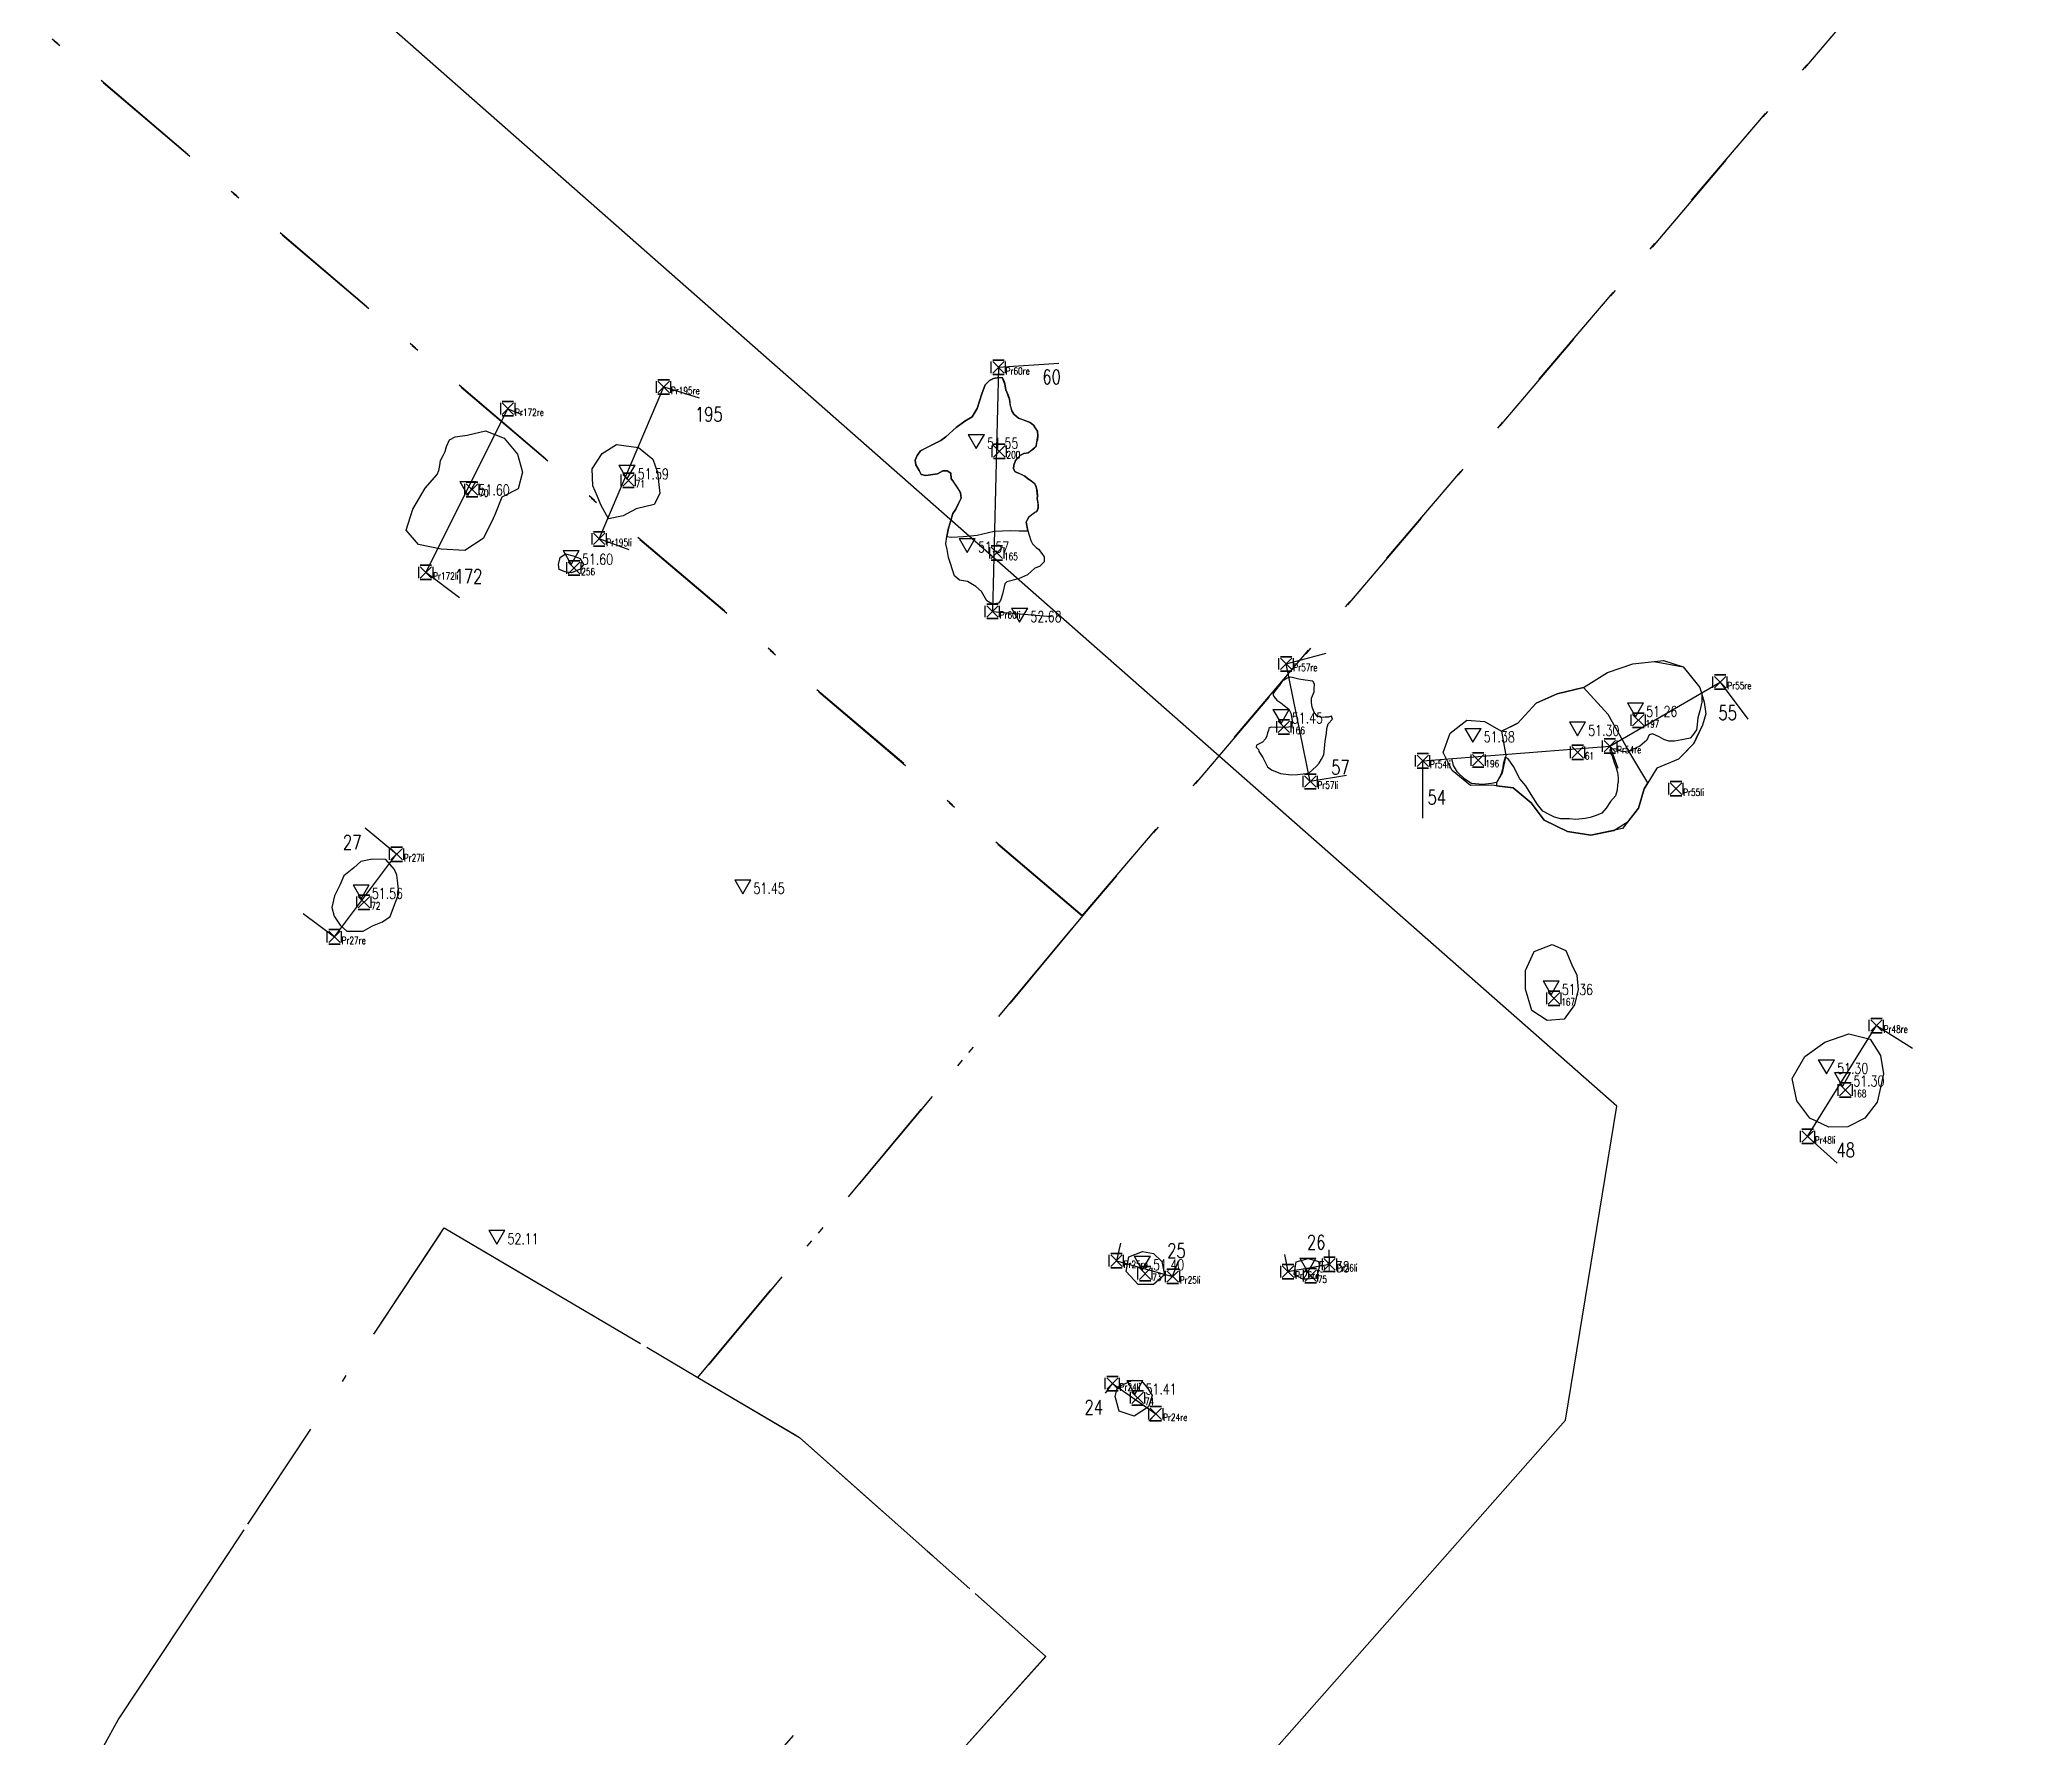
# Model space of a CAD drawing. Header units: metres. Extents: x 4462689 to 4462813, y 5793999 to 5794154.
# Drawn here: x 4462738.53 to 4462766.3, y 5794087.6 to 5794111.26 of the extents above; entities that cross this region are included whole.
import ezdxf

# ---------------------------------------------------------------- set-up
doc = ezdxf.new("R2010")
doc.units = ezdxf.units.M
doc.linetypes.add('STRICHPUNKT', pattern=[25.399999999999995, 12.7, -6.349999999999999, 0, -6.349999999999999])
doc.linetypes.add('STRICHPUNKTX2', pattern=[50.8, 25.4, -12.7, 0, -12.7])
for name, color, linetype in [('Befunde', 7, 'Continuous'), ('Flächengrenzen', 1, 'Continuous'), ('Gebäudehallen Ebel', 150, 'Continuous'), ('Grabungsgrenze', 102, 'STRICHPUNKTX2'), ('HÖHEN', 7, 'Continuous'), ('Koordinaten Befundmitte', 4, 'Continuous'), ('Parkplatz', 152, 'Continuous'), ('Pl2-Befunde', 7, 'Continuous'), ('Profile', 5, 'Continuous'), ('Profile Passpunkte', 5, 'Continuous')]:
    doc.layers.add(name, color=color, linetype=linetype)
doc.layers.get('0').off()
doc.styles.add('ROMANS', font='ROMANS.shx', dxfattribs={"width": 0.75})

# ---------------------------------------------------------------- blocks, each defined once
blk = doc.blocks.new('HP_FERTIG_OBERKANTE')
for p, q in [((-0.075, 0.1299038105676658), (0.075, 0.1299038105676658)), ((-0.075, 0.1299038105676658), (0, 0)), ((0, 0), (0.075, 0.1299038105676658))]:
    blk.add_line(p, q)
at = {"style": 'ROMANS', "width": 0.75}
blk.add_attdef('HÖHE', (0.1, 0), '', height=0.1, dxfattribs=at)
blk = doc.blocks.new('CONTROL')
for p, q in [((-0.1, 0.1, 0.1), (-0.1, 0.1, -0.1)), ((-0.1, -0.08, -0.1), (-0.1, 0.08, -0.1)), ((-0.1, -0.08, 0.1), (-0.1, 0.08, 0.1)), ((0.08, 0.1, 0.1), (-0.08, 0.1, 0.1)), ((-0.08, 0.1, -0.1), (0.08, 0.1, -0.1)), ((0.08, -0.08, 0.08), (-0.08, 0.08, -0.08)), ((-0.08, -0.08, -0.08), (0.08, 0.08, 0.08)), ((-0.08, 0.08, 0.08), (0.08, -0.08, -0.08)), ((0.08, 0.08, -0.08), (-0.08, -0.08, 0.08)), ((0.1, 0.1, -0.1), (0.1, 0.1, 0.1)), ((0.1, -0.08, -0.1), (0.1, 0.08, -0.1)), ((0.1, -0.08, 0.1), (0.1, 0.08, 0.1)), ((-0.1, -0.1, 0.1), (-0.1, -0.1, -0.1)), ((0.08, -0.1, 0.1), (-0.08, -0.1, 0.1)), ((-0.08, -0.1, -0.1), (0.08, -0.1, -0.1)), ((0.1, -0.1, -0.1), (0.1, -0.1, 0.1))]:
    blk.add_line(p, q)
at = {"style": 'ROMANS', "width": 0.75}
blk.add_attdef('NUMMER', (0.1, -0.1), '', height=0.1, dxfattribs=at)

msp = doc.modelspace()

# ---------------------------------------------------------------- linework, layer by layer
at = {"layer": 'Befunde'}
for points, elevation in [([(4462751.811412754, 5794103.391765286), (4462751.728973013, 5794103.44142145), (4462751.655377856, 5794103.56902069), (4462751.577481768, 5794103.640600686), (4462751.459079272, 5794103.709068576), (4462751.349942512, 5794103.728628888), (4462751.281393844, 5794103.787760239), (4462751.197265958, 5794104.046071047), (4462751.178571117, 5794104.154997206), (4462751.159876277, 5794104.232801637), (4462751.17233932, 5794104.33861569), (4462751.197288587, 5794104.454148245), (4462751.219099602, 5794104.52884057), (4462751.256489834, 5794104.65643981), (4462751.29699569, 5794104.718683266), (4462751.337501545, 5794104.796900652), (4462751.374891778, 5794104.868480649), (4462751.365544358, 5794104.943172974), (4462751.334358327, 5794104.99678829), (4462751.259577861, 5794105.105714672), (4462751.231448396, 5794105.140681658), (4462751.228332773, 5794105.218486089), (4462751.175363322, 5794105.252720145), (4462751.119277698, 5794105.252720145), (4462751.044497784, 5794105.209149547), (4462750.882473258, 5794105.187364362), (4462750.817040765, 5794105.202925114), (4462750.788997952, 5794105.255832252), (4462750.7422603, 5794105.333636682), (4462750.729796704, 5794105.402104572), (4462750.760955692, 5794105.464348028), (4462750.807693344, 5794105.53281592), (4462750.894936853, 5794105.576386516), (4462751.088119262, 5794105.672864028), (4462751.159880692, 5794105.727064885), (4462751.303209274, 5794105.854664126), (4462751.424879725, 5794105.942593771), (4462751.524586828, 5794106.004837227), (4462751.596385237, 5794106.120640923), (4462751.658702107, 5794106.322932488), (4462751.70543976, 5794106.450531728), (4462751.767756631, 5794106.509663078), (4462751.825130451, 5794106.539745282), (4462751.899038321, 5794106.55204877), (4462751.949849741, 5794106.545897026), (4462751.969866444, 5794106.499758835), (4462751.979105135, 5794106.458234731), (4462751.992962895, 5794106.382875701), (4462752.026957678, 5794106.305586127), (4462752.045435061, 5794106.251758313), (4462752.057752947, 5794106.164096018), (4462752.079309524, 5794106.090275091), (4462752.108644395, 5794106.043573881), (4462752.171774253, 5794105.986670306), (4462752.213347534, 5794105.969752954), (4462752.334987628, 5794105.926690747), (4462752.379640104, 5794105.888242405), (4462752.405815751, 5794105.852869821), (4462752.435071145, 5794105.803655869), (4462752.442769962, 5794105.737524567), (4462752.435109227, 5794105.684275604), (4462752.424331215, 5794105.647365141), (4462752.416632397, 5794105.593537549), (4462752.376598992, 5794105.55047534), (4462752.305770317, 5794105.50279927), (4462752.244180332, 5794105.495109646), (4462752.197987983, 5794105.470502671), (4462752.16411352, 5794105.432054104), (4462752.13177893, 5794105.393605762), (4462752.122540239, 5794105.367460905), (4462752.105602731, 5794105.329012561), (4462752.100983662, 5794105.279798611), (4462752.124140273, 5794105.237494752), (4462752.207286833, 5794105.20366005), (4462752.259638127, 5794105.179053074), (4462752.290432842, 5794105.149832457), (4462752.367420461, 5794105.100618507), (4462752.398215728, 5794105.069859787), (4462752.416692558, 5794105.026797581), (4462752.430550319, 5794104.966818022), (4462752.438364488, 5794104.899721446), (4462752.432205545, 5794104.865886967), (4462752.441443684, 5794104.812059152), (4462752.444523431, 5794104.768996944), (4462752.444523431, 5794104.732086482), (4462752.426046601, 5794104.685948515), (4462752.39371146, 5794104.672106923), (4462752.353678054, 5794104.632120699), (4462752.31980359, 5794104.613665468), (4462752.295167816, 5794104.57367902), (4462752.276690987, 5794104.538306661), (4462752.289008873, 5794104.487554607), (4462752.290545988, 5794104.462284048), (4462752.301324552, 5794104.416145858), (4462752.318261507, 5794104.356166521), (4462752.344437155, 5794104.280807492), (4462752.367533605, 5794104.236207405), (4462752.416805703, 5794104.182379591), (4462752.450680167, 5794104.157772615), (4462752.49841239, 5794104.100869039), (4462752.530744221, 5794104.051000424), (4462752.527665026, 5794103.983331242), (4462752.464535167, 5794103.920275923), (4462752.399865988, 5794103.894130844), (4462752.298207826, 5794103.803018186), (4462752.171948662, 5794103.747652491), (4462752.007195414, 5794103.703052403), (4462751.981019767, 5794103.676907548), (4462751.957092115, 5794103.575673466), (4462751.947352827, 5794103.532870359), (4462751.922030459, 5794103.443373177), (4462751.892938435, 5794103.409324861)], 51.44604729101562), ([(4462752.301324552, 5794104.416145858), (4462752.289008872, 5794104.48755461), (4462752.276690988, 5794104.538306662), (4462752.31980359, 5794104.613665468), (4462752.39371146, 5794104.672106923), (4462752.426046601, 5794104.685948515), (4462752.446763218, 5794104.73767939), (4462752.444523431, 5794104.794114399), (4462752.432205545, 5794104.865886964), (4462752.438364488, 5794104.899721446), (4462752.434121402, 5794104.936154812), (4462752.426017805, 5794104.986435777), (4462752.416692558, 5794105.026797581), (4462752.398215728, 5794105.069859787), (4462752.381653647, 5794105.086402212), (4462752.355220746, 5794105.108417113), (4462752.321628114, 5794105.129891034), (4462752.290432842, 5794105.149832457), (4462752.259638128, 5794105.179053074), (4462752.259638127, 5794105.179053074), (4462752.219200846, 5794105.198060038), (4462752.160706918, 5794105.222614742), (4462752.124140273, 5794105.237494752), (4462752.100983662, 5794105.279798611), (4462752.105602731, 5794105.329012561), (4462752.13177893, 5794105.393605762), (4462752.16411352, 5794105.432054104), (4462752.197987983, 5794105.470502671), (4462752.244180332, 5794105.495109646), (4462752.305770317, 5794105.50279927), (4462752.416632397, 5794105.593537549), (4462752.442769962, 5794105.737524567), (4462752.435071145, 5794105.803655869), (4462752.379640104, 5794105.888242405), (4462752.334987628, 5794105.926690747), (4462752.171774253, 5794105.986670306), (4462752.108644395, 5794106.043573881), (4462752.079309524, 5794106.090275091), (4462752.054421637, 5794106.187803842), (4462752.045435061, 5794106.251758313), (4462752.033871002, 5794106.285446421), (4462752.017716842, 5794106.326595831), (4462751.992962895, 5794106.382875701), (4462751.979105135, 5794106.458234731), (4462751.960238517, 5794106.521951059), (4462751.949849741, 5794106.545897026), (4462751.899038321, 5794106.55204877), (4462751.825130451, 5794106.539745282), (4462751.767756631, 5794106.509663078), (4462751.70543976, 5794106.450531728), (4462751.658702107, 5794106.322932488), (4462751.596385237, 5794106.120640923), (4462751.524586828, 5794106.004837227), (4462751.424879725, 5794105.942593771), (4462751.303209274, 5794105.854664126), (4462751.159880692, 5794105.727064885), (4462751.088119262, 5794105.672864028), (4462750.807693344, 5794105.53281592), (4462750.760955692, 5794105.464348028), (4462750.729796704, 5794105.402104572), (4462750.7422603, 5794105.333636682), (4462750.788997952, 5794105.255832252), (4462750.817040765, 5794105.202925114), (4462750.882473258, 5794105.187364362), (4462751.044497784, 5794105.209149547), (4462751.119277698, 5794105.252720145), (4462751.175363322, 5794105.252720145), (4462751.228332773, 5794105.218486089), (4462751.231448396, 5794105.140681658), (4462751.259577861, 5794105.105714672), (4462751.279285264, 5794105.077008564), (4462751.31902113, 5794105.019128688), (4462751.365544358, 5794104.943172974), (4462751.374891778, 5794104.868480649), (4462751.337501545, 5794104.796900652), (4462751.311820411, 5794104.747310014), (4462751.29699569, 5794104.718683266), (4462751.256489834, 5794104.65643981), (4462751.23410212, 5794104.580038698), (4462751.197288587, 5794104.454148245), (4462751.17233932, 5794104.33861569), (4462751.234340585, 5794104.329388824), (4462751.234340585, 5794104.329388824), (4462751.405025627, 5794104.335068437), (4462751.595630958, 5794104.354941164), (4462751.834597693, 5794104.411723089), (4462751.834597693, 5794104.411723089), (4462752.066567035, 5794104.419469461), (4462752.181062279, 5794104.415842561), (4462752.301324552, 5794104.416145858)], 51.44604729101562), ([(4462760.046973015, 5794102.231765286), (4462760.380973014, 5794102.442765287), (4462760.734973015, 5794102.562765287), (4462761.031325044, 5794102.593374416), (4462761.031325044, 5794102.593374416), (4462761.436973013, 5794102.521765286), (4462761.575783715, 5794102.346743096), (4462761.666973014, 5794102.231765286), (4462761.725973014, 5794102.026765286), (4462761.750973014, 5794101.862765287), (4462761.702973014, 5794101.708765286), (4462761.612880214, 5794101.514195123), (4462761.577798275, 5794101.445416611), (4462761.431878418, 5794101.295386337), (4462761.370973014, 5794101.232765288), (4462761.066973014, 5794101.105765285), (4462760.943277999, 5794100.902198636), (4462760.677872003, 5794101.34372651), (4462760.390213217, 5794101.856756676), (4462760.046973015, 5794102.231765286)], 51.23704729101562), ([(4462756.215863083, 5794101.036103864), (4462756.32513617, 5794101.134333984), (4462756.360103447, 5794101.177991765), (4462756.395071276, 5794101.232564104), (4462756.425667851, 5794101.291502133), (4462756.434409256, 5794101.383183607), (4462756.44533684, 5794101.483596683), (4462756.46500583, 5794101.590558183), (4462756.467191458, 5794101.660410766), (4462756.489046076, 5794101.72589744), (4462756.545878457, 5794101.792343588), (4462756.534951424, 5794101.833818635), (4462756.493427264, 5794101.820721123), (4462756.445347328, 5794101.816355435), (4462756.392896136, 5794101.814172478), (4462756.333888613, 5794101.83163568), (4462756.292364455, 5794101.886208018), (4462756.266139135, 5794101.958243336), (4462756.255169604, 5794102.022420012), (4462756.257355231, 5794102.083540995), (4462756.290136881, 5794102.170856782), (4462756.294508135, 5794102.212331607), (4462756.298878838, 5794102.27781828), (4462756.272653518, 5794102.31929333), (4462756.167751136, 5794102.33239062), (4462756.080332665, 5794102.349853821), (4462755.966688324, 5794102.373865668), (4462755.91642276, 5794102.360768155), (4462755.844302026, 5794102.321476063), (4462755.807149123, 5794102.262538035), (4462755.739347762, 5794102.176955679), (4462755.715307517, 5794102.139846544), (4462755.728420177, 5794102.104920362), (4462755.769944336, 5794102.054713936), (4462755.826766231, 5794102.019787532), (4462755.874846168, 5794101.982678396), (4462755.938224944, 5794101.92810628), (4462755.968821519, 5794101.875716897), (4462755.984055231, 5794101.772200187), (4462755.981869603, 5794101.682701668), (4462755.890080432, 5794101.676153023), (4462755.820145325, 5794101.678335979), (4462755.752395847, 5794101.673970068), (4462755.702130282, 5794101.678335979), (4462755.678090037, 5794101.676153023), (4462755.660606123, 5794101.660872778), (4462755.654049793, 5794101.630312285), (4462755.640937133, 5794101.60193475), (4462755.634380802, 5794101.556094013), (4462755.612526186, 5794101.51680192), (4462755.571002026, 5794101.468778448), (4462755.490139888, 5794101.4273034), (4462755.483583557, 5794101.398925865), (4462755.518550834, 5794101.366182416), (4462755.522922089, 5794101.337804881), (4462755.577600303, 5794101.256130217), (4462755.610381953, 5794101.190643545), (4462755.643164155, 5794101.125156649), (4462755.695615347, 5794101.08586478), (4462755.822372347, 5794101.031292441), (4462755.970983965, 5794101.016012194), (4462756.060588062, 5794101.018195151)], -0.0079527089843765), ([(4462758.904973014, 5794101.623765287), (4462758.963299633, 5794101.285556076), (4462758.910319942, 5794101.040761821), (4462758.83449296, 5794100.908220995), (4462758.835464636, 5794100.861304079), (4462759.065973014, 5794100.834765286), (4462759.315973015, 5794100.624765286), (4462759.499973014, 5794100.382765286), (4462759.821973014, 5794100.226765286), (4462760.149973014, 5794100.172765287), (4462760.470559364, 5794100.239796978), (4462760.6684574, 5794100.364366547), (4462760.812973014, 5794100.547765286), (4462760.891973013, 5794100.817765287), (4462760.943277999, 5794100.902198636), (4462760.677872003, 5794101.34372651), (4462760.390213217, 5794101.856756676), (4462760.046973015, 5794102.231765286), (4462759.928479742, 5794102.202942599), (4462759.676973014, 5794102.141765286), (4462759.386973014, 5794102.011765286), (4462759.131973014, 5794101.735765287), (4462759.002761827, 5794101.672013511)], 51.30904729101562)]:
    msp.add_lwpolyline(points, close=True, dxfattribs=dict(at, elevation=elevation))
for points in [[(4462744.834973014, 5794104.552765286, 51.58804729101563), (4462744.710973014, 5794104.309765286, 51.58604729101561), (4462744.453973014, 5794104.139765286, 51.58204729101562), (4462744.124973013, 5794104.160765287, 51.59304729101563), (4462743.809973013, 5794104.226765287, 51.57104729101561), (4462743.637973014, 5794104.423765287, 51.55904729101562), (4462743.732973014, 5794104.718765287, 51.58604729101561), (4462743.731973014, 5794104.720765286, 51.58604729101561), (4462743.902973014, 5794105.009765286, 51.57104729101561), (4462744.070973014, 5794105.199765287, 51.57904729101562), (4462744.093606324, 5794105.254449787, 51.58004729101563), (4462744.108617058, 5794105.326271268, 51.58904729101562), (4462744.117973014, 5794105.395765286, 51.58604729101561), (4462744.152848967, 5794105.466402103, 51.58804729101563), (4462744.180833826, 5794105.522432942, 51.59704729101562), (4462744.198881258, 5794105.592150178, 51.57304729101563), (4462744.242547682, 5794105.681973453, 51.59661998128888), (4462744.322230507, 5794105.727550538, 51.59266692462725), (4462744.487973014, 5794105.750765286, 51.59104729101562), (4462744.742973014, 5794105.808765286, 51.58704729101562), (4462745.005973014, 5794105.705765287, 51.60104729101561), (4462745.188973013, 5794105.482765287, 51.59604729101562), (4462745.259973013, 5794105.232765287, 51.59204729101563), (4462745.199973014, 5794105.002765287, 51.58504729101562), (4462744.970973014, 5794104.885765286, 51.59104729101562), (4462744.884973013, 5794104.662765287, 51.58204729101562)], [(4462746.303973013, 5794104.893765286, 51.57104729101561), (4462746.240973014, 5794105.040765287, 51.55904729101562), (4462746.227973014, 5794105.280765287, 51.58204729101562), (4462746.368973014, 5794105.491765286, 51.58504729101562), (4462746.569973014, 5794105.618765287, 51.58904729101562), (4462746.876973014, 5794105.577765286, 51.58804729101563), (4462747.073973014, 5794105.415765286, 51.58804729101563), (4462747.142973014, 5794105.227765286, 51.59304729101563), (4462747.173973014, 5794104.937765287, 51.58404729101562), (4462747.093973013, 5794104.784765286, 51.56904729101562), (4462746.841973014, 5794104.720765286, 51.57904729101562), (4462746.660973015, 5794104.622765287, 51.58504729101562), (4462746.458973014, 5794104.584765286, 51.56604729101562), (4462746.351973014, 5794104.778765286, 51.58204729101562)], [(4462745.761973014, 5794103.946765288, 51.58204729101562), (4462745.783973014, 5794104.042765286, 51.59404729101562), (4462745.857973014, 5794104.095765286, 51.59404729101562), (4462745.966973014, 5794104.066765287, 51.59404729101562), (4462746.060973015, 5794104.031765287, 51.56304729101563), (4462746.061973014, 5794104.023765287, 51.56404729101562), (4462746.108973014, 5794103.946765288, 51.57904729101562), (4462746.060973015, 5794103.880765286, 51.59404729101562), (4462745.940973015, 5794103.829765287, 51.59004729101562), (4462745.853973013, 5794103.841765286, 51.59204729101563), (4462745.768973014, 5794103.876765286, 51.58504729101562)], [(4462761.750973014, 5794101.862765287, 51.24004729101563), (4462761.702973014, 5794101.708765286, 51.23604729101562), (4462761.583973014, 5794101.451765286, 51.23104729101562), (4462761.370973014, 5794101.232765288, 51.21904729101562), (4462761.066973014, 5794101.105765285, 51.23904729101562), (4462760.891973013, 5794100.817765287, 51.26104729101562), (4462760.812973014, 5794100.547765286, 51.25704729101562), (4462760.589973013, 5794100.264765286, 51.26004729101563), (4462760.149973014, 5794100.172765287, 51.27604729101562), (4462759.821973014, 5794100.226765286, 51.27504729101563), (4462759.499973014, 5794100.382765286, 51.29404729101562), (4462759.315973015, 5794100.624765286, 51.31604729101562), (4462759.065973014, 5794100.834765286, 51.28804729101563), (4462758.761973014, 5794100.869765286, 51.32004729101563), (4462758.470973014, 5794100.867765287, 51.33704729101562), (4462758.215973014, 5794101.076765286, 51.34804729101563), (4462758.090973014, 5794101.326765287, 51.37004729101562), (4462758.188973013, 5794101.596765286, 51.33304729101562), (4462758.421973014, 5794101.778765288, 51.32504729101562), (4462758.665973014, 5794101.755765287, 51.30904729101562), (4462758.904973014, 5794101.623765287, 51.30904729101562), (4462759.131973014, 5794101.735765287, 51.29604729101561), (4462759.386973014, 5794102.011765286, 51.26304729101562), (4462759.676973014, 5794102.141765286, 51.24904729101562), (4462760.046973015, 5794102.231765286, 51.23704729101562), (4462760.380973014, 5794102.442765287, 51.23904729101562), (4462760.734973015, 5794102.562765287, 51.24004729101563), (4462761.160973014, 5794102.606765286, 51.22204729101562), (4462761.436973013, 5794102.521765286, 51.21504729101562), (4462761.666973014, 5794102.231765286, 51.23604729101562), (4462761.725973014, 5794102.026765286, 51.24304729101563)], [(4462743.509049161, 5794099.618458195, 51.54604729101562), (4462743.475973014, 5794099.695765287, 51.54704729101562), (4462743.354973015, 5794099.835765287, 51.54704729101562), (4462743.163973014, 5794099.837765287, 51.54704729101562), (4462743.007973014, 5794099.807765286, 51.56704729101562), (4462742.909973014, 5794099.719765285, 51.56704729101562), (4462742.770973014, 5794099.604765285, 51.56804729101562), (4462742.713973013, 5794099.477765286, 51.56804729101562), (4462742.639973013, 5794099.326765286, 51.56804729101562), (4462742.599973013, 5794099.163765287, 51.56904729101562), (4462742.635973014, 5794099.045765286, 51.56904729101562), (4462742.715973014, 5794098.920765286, 51.56804729101562), (4462742.808973013, 5794098.836765287, 51.55704729101562), (4462742.932973013, 5794098.836765287, 51.55604729101561), (4462743.040973014, 5794098.837765286, 51.55504729101562), (4462743.168973013, 5794098.907765287, 51.55504729101562), (4462743.308973013, 5794098.963765287, 51.52404729101561), (4462743.416973013, 5794099.040765286, 51.52504729101562), (4462743.460973014, 5794099.166765287, 51.52504729101562), (4462743.535973014, 5794099.361765287, 51.53304729101563), (4462743.523973014, 5794099.505765286, 51.53304729101563)], [(4462759.950973015, 5794098.222765286, 51.30904729101562), (4462759.971973014, 5794098.021765286, 51.33004729101562), (4462759.920973014, 5794097.806765286, 51.31604729101562), (4462759.777973014, 5794097.607765287, 51.31404729101562), (4462759.540973014, 5794097.591765287, 51.33504729101563), (4462759.325973014, 5794097.729765286, 51.34904729101562), (4462759.237973013, 5794098.027765287, 51.32804729101563), (4462759.236973013, 5794098.287765287, 51.33904729101562), (4462759.357973014, 5794098.551765286, 51.30804729101562), (4462759.607973014, 5794098.647765287, 51.31404729101562), (4462759.797973014, 5794098.564765286, 51.29904729101562), (4462759.884973014, 5794098.366765287, 51.29904729101562)], [(4462764.190973015, 5794096.673765286, 51.25304729101562), (4462764.139973014, 5794096.452765287, 51.25804729101563), (4462763.965973014, 5794096.227765286, 51.26804729101563), (4462763.727973014, 5794096.110765287, 51.26604729101561), (4462763.463973013, 5794096.101765286, 51.26404729101562), (4462763.199973013, 5794096.227765286, 51.27704729101562), (4462763.018973014, 5794096.468765286, 51.29804729101563), (4462762.951973013, 5794096.783765287, 51.29304729101562), (4462763.131973014, 5794097.090765286, 51.29404729101562), (4462763.406973014, 5794097.288765287, 51.29604729101561), (4462763.742973014, 5794097.402765287, 51.26404729101562), (4462764.041973013, 5794097.330765286, 51.25804729101563), (4462764.183973013, 5794097.103765287, 51.24904729101562), (4462764.224973013, 5794096.847765286, 51.22904729101562)], [(4462754.167973015, 5794094.230765286, 51.35004729101563), (4462754.207973015, 5794094.044765286, 51.37404729101562), (4462754.051973014, 5794093.912765287, 51.38304729101562), (4462753.839973014, 5794093.912765287, 51.36504729101563), (4462753.669973014, 5794094.093765287, 51.37604729101561), (4462753.710973014, 5794094.298765287, 51.38304729101562), (4462753.897973014, 5794094.368765287, 51.39104729101561), (4462754.051973014, 5794094.341765286, 51.35704729101562)], [(4462756.363973014, 5794094.157765287, 51.34304729101563), (4462756.322973014, 5794094.000765286, 51.36004729101562), (4462756.14159957, 5794093.979029772, 51.37004729101562), (4462756.014973014, 5794094.052765286, 51.35004729101563), (4462756.040391545, 5794094.228214053, 51.33504729101563), (4462756.210973014, 5794094.271765287, 51.33504729101563), (4462756.356973014, 5794094.229765286, 51.33504729101563)], [(4462754.033973014, 5794092.365765286, 51.34404729101562), (4462753.982973014, 5794092.203765287, 51.35404729101562), (4462753.782973014, 5794092.077765287, 51.37804729101563), (4462753.572973014, 5794092.144765286, 51.38304729101562), (4462753.520973015, 5794092.347765286, 51.39504729101562), (4462753.549973013, 5794092.481765286, 51.39604729101562), (4462753.759973014, 5794092.576765287, 51.38704729101562), (4462753.886973014, 5794092.566765287, 51.38204729101563), (4462753.973973014, 5794092.460765287, 51.36704729101563)]]:
    msp.add_polyline3d(points, close=True, dxfattribs=at)
at = {"layer": 'Flächengrenzen', "linetype": 'STRICHPUNKT', "ltscale": 0.125, "elevation": 52.20604729101562}
msp.add_lwpolyline([(4462726.946180135, 5794121.278952046), (4462753.060954274, 5794099.048217193), (4462781.134292995, 5794132.022746238), (4462754.987396325, 5794154.293146725)], close=True, dxfattribs=at)
at = {"layer": 'Flächengrenzen', "linetype": 'STRICHPUNKT', "ltscale": 0.125, "extrusion": (0.0052257869319254, 0.0159285599688569, 0.9998594761906598)}
for points, elevation in [([(-2434188.057340569, -6895576.564276193), (-2434189.662469127, -6895576.212089971), (-2434193.875100779, -6895574.381464728), (-2434192.187789481, -6895570.530456454), (-2434199.926229467, -6895566.270976843), (-2434206.38964229, -6895563.834613588), (-2434212.853055116, -6895561.398250333), (-2434223.517012133, -6895553.698790531), (-2434223.517012133, -6895553.698790531), (-2434226.672809316, -6895556.895610889), (-2434231.884430013, -6895570.452308188), (-2434238.603793206, -6895585.914816256), (-2434247.530232919, -6895606.078540496), (-2434207.542706095, -6895624.437306605), (-2434191.147118973, -6895584.348877421), (-2434188.057340569, -6895576.564276193)], 115666.1395318161), ([(-2434159.399127954, -6895597.33132785), (-2434155.444996381, -6895587.631916323), (-2434151.631965571, -6895571.17401735), (-2434179.972000374, -6895559.445580712), (-2434181.868468463, -6895569.509578762), (-2434184.049071919, -6895577.443742821), (-2434188.05734057, -6895576.564276193), (-2434191.147118974, -6895584.348877421), (-2434159.399127954, -6895597.33132785)], 115666.1395318162)]:
    msp.add_lwpolyline(points, close=True, dxfattribs=dict(at, elevation=elevation))
at = {"layer": 'Gebäudehallen Ebel'}
msp.add_polyline3d([(4462765.823438721, 5794072.305758204, 52.7632), (4462750.898061073, 5794085.371595781, 52.7054), (4462751.226592117, 5794085.714359392, 52.7291), (4462755.593608687, 5794087.264263672, 52.6731), (4462759.793537515, 5794092.019218993, 52.7299), (4462760.510450657, 5794096.395268486, 52.693), (4462730.019999318, 5794123.229877645, 52.6778), (4462756.234361377, 5794153.339187876, 52.6806)], dxfattribs=at)
msp.add_polyline3d([(4462765.823438721, 5794072.305758204, 52.7632), (4462750.898061073, 5794085.371595781, 52.7054), (4462751.226592117, 5794085.714359392, 52.7291), (4462755.593608687, 5794087.264263672, 52.6731), (4462759.793537515, 5794092.019218993, 52.7299), (4462760.510450657, 5794096.395268486, 52.693), (4462730.019999318, 5794123.229877645, 52.6778), (4462756.234361377, 5794153.339187876, 52.6806)], dxfattribs=at)
at = {"layer": 'Grabungsgrenze', "linetype": 'STRICHPUNKT', "ltscale": 0.25, "extrusion": (0.0052257869319254, 0.0159285599688569, 0.9998594761906598), "elevation": 115666.1395318162}
msp.add_lwpolyline([(-2434247.530232922, -6895606.078540501), (-2434207.542706097, -6895624.437306608), (-2434196.756586842, -6895628.77354196), (-2434187.945192682, -6895632.45740903), (-2434175.751821678, -6895637.447434158), (-2434172.079705773, -6895628.439071706), (-2434166.657151827, -6895615.136569126), (-2434159.389753434, -6895597.308332334), (-2434155.444996382, -6895587.631916328), (-2434151.631965572, -6895571.174017353), (-2434179.972000374, -6895559.445580714), (-2434181.868468463, -6895569.509578764), (-2434184.04907192, -6895577.443742825), (-2434188.05734057, -6895576.564276198), (-2434189.664223279, -6895576.211327697), (-2434193.874879119, -6895574.381561053), (-2434192.187789483, -6895570.530456458), (-2434199.926229467, -6895566.270976847), (-2434209.621348705, -6895562.616431964), (-2434212.853055117, -6895561.398250338), (-2434223.517012135, -6895553.698790537), (-2434226.672809318, -6895556.895610893), (-2434233.542612047, -6895574.268094346), (-2434238.603793207, -6895585.91481626)], close=True, dxfattribs=at)
at = {"layer": 'Parkplatz'}
msp.add_polyline3d([(4462689.331616549, 5794107.004953007, 53.2446), (4462711.897954983, 5794087.313623909, 52.87169999999999), (4462732.827814737, 5794069.035211566, 52.8112), (4462749.035925495, 5794087.623588609, 52.7393)], dxfattribs=at)
msp.add_polyline3d([(4462689.331616549, 5794107.004953007, 53.2446), (4462711.897954983, 5794087.313623909, 52.87169999999999), (4462732.827814737, 5794069.035211566, 52.8112), (4462749.035925495, 5794087.623588609, 52.7393)], dxfattribs=at)
at = {"layer": 'Pl2-Befunde', "elevation": 51.44004729101562}
msp.add_lwpolyline([(4462761.692856563, 5794102.157547412), (4462761.692856563, 5794102.027771933), (4462761.667779036, 5794101.906687445), (4462761.641329634, 5794101.807618481), (4462761.625895573, 5794101.67491594), (4462761.619282947, 5794101.641892878), (4462761.566384143, 5794101.564838991), (4462761.533322114, 5794101.527413003), (4462761.416503095, 5794101.503196015), (4462761.315112617, 5794101.485583865), (4462761.233560018, 5794101.485583865), (4462761.167435962, 5794101.505397702), (4462761.099108063, 5794101.542823691), (4462761.006534605, 5794101.586854516), (4462760.962451716, 5794101.57364529), (4462760.92713231, 5794101.496064061), (4462760.830150618, 5794101.412405784), (4462760.677872003, 5794101.34372651), (4462760.596318852, 5794101.334920435), (4462760.553542373, 5794101.350954569), (4462760.49994483, 5794101.371603684), (4462760.445581215, 5794101.376957167), (4462760.422610603, 5794101.375427535), (4462760.412656616, 5794101.356308052), (4462760.419547966, 5794101.321892937), (4462760.44404962, 5794101.279830118), (4462760.474850407, 5794101.186378642), (4462760.501802613, 5794101.112959745), (4462760.518953717, 5794101.049330034), (4462760.527529544, 5794100.974687434), (4462760.527529544, 5794100.923294094), (4462760.521404269, 5794100.876795571), (4462760.514384321, 5794100.799720947), (4462760.492822776, 5794100.721407458), (4462760.424217812, 5794100.645051939), (4462760.359532626, 5794100.549117823), (4462760.300728213, 5794100.482551267), (4462760.224282587, 5794100.449268212), (4462760.138036408, 5794100.421858401), (4462760.071284812, 5794100.403830842), (4462759.939954552, 5794100.390125938), (4462759.851747931, 5794100.399915123), (4462759.728258886, 5794100.401872872), (4462759.641407244, 5794100.423389815), (4462759.576722611, 5794100.456672871), (4462759.478715439, 5794100.509534521), (4462759.404229703, 5794100.603510664), (4462759.317768274, 5794100.741299782), (4462759.241322647, 5794100.860727767), (4462759.158996799, 5794100.9605776), (4462759.070337601, 5794101.128751727), (4462758.995068129, 5794101.239017091), (4462758.954924337, 5794101.259065278), (4462758.924816769, 5794101.163835998), (4462758.914780545, 5794101.078631146), (4462758.914780545, 5794101.088655128), (4462758.894708649, 5794101.013474257), (4462758.83449296, 5794100.908220995), (4462758.763957359, 5794100.891822513), (4462758.636706385, 5794100.881375765), (4462758.486793877, 5794100.893563527), (4462758.390396674, 5794100.953395473), (4462758.29103618, 5794101.050898015), (4462758.235254666, 5794101.143177073), (4462758.21131345, 5794101.241639006)], dxfattribs=at)
at = {"layer": 'Profile'}
for points, elevation in [([(4462746.744483687, 5794104.150363012), (4462746.328290546, 5794104.303276267), (4462747.227377479, 5794106.420265329), (4462747.722570504, 5794106.26704302)], -0.0079527089843765), ([(4462760.412973014, 5794101.414765286), (4462760.52205499, 5794101.107642831)], 51.26204729101562)]:
    msp.add_lwpolyline(points, dxfattribs=dict(at, elevation=elevation))
for points in [[(4462752.735973015, 5794106.746765287, 51.61204729101562), (4462751.891973014, 5794106.693765287, 51.56904729101562), (4462751.808973013, 5794103.291765286, 51.54604729101562), (4462752.632973014, 5794103.222765285, 51.56604729101562)], [(4462744.380002346, 5794103.481097303, -0.0079527089843765), (4462743.913164025, 5794103.835352914, 51.59204729101563), (4462745.055749819, 5794106.117832291, 51.59204729101563), (4462745.254383371, 5794106.035447335, -0.0079527089843765)], [(4462756.741973014, 5794101.003765287, 51.44504729101562), (4462756.237973014, 5794100.921765286, 51.41704729101562), (4462755.901973014, 5794102.560765286, 51.46604729101562), (4462756.457973014, 5794102.710765287, 51.42804729101563)], [(4462757.808973013, 5794100.409765286, 51.41004729101562), (4462757.805973014, 5794101.209765286, 51.44004729101562), (4462760.412973014, 5794101.414765286, 51.26204729101562), (4462761.949973014, 5794102.306765286, 51.27504729101563), (4462762.336973014, 5794101.790765287, 51.24404729101562)], [(4462742.203973014, 5794099.079765286, 51.57804729101563), (4462742.637973014, 5794098.756765286, 51.57704729101562), (4462743.504973014, 5794099.907765287, 51.54604729101562), (4462743.066973014, 5794100.269765285, 51.56504729101563)], [(4462763.582973015, 5794095.600765285, 51.29104729101563), (4462763.168973014, 5794095.974765285, 51.31504729101562), (4462764.128973013, 5794097.519765285, 51.28004729101562), (4462764.632973014, 5794097.205765287, 51.27404729101562), (4462764.632973014, 5794097.205765287, 51.27404729101562)], [(4462753.592521085, 5794094.487681783, 51.39555220409146), (4462753.536973013, 5794094.242765287, 51.35704729101562), (4462754.319973014, 5794094.022765287, 51.38104729101562), (4462754.399936801, 5794094.241249019, 51.40119564667624)], [(4462755.880144281, 5794094.329118275, 51.37635556789089), (4462755.926973014, 5794094.090765286, 51.35004729101563), (4462756.506973014, 5794094.192765287, 51.35704729101562), (4462756.501845613, 5794094.394443057, 51.37371134402808)], [(4462753.383199725, 5794092.395745031, 51.39673554919919), (4462753.480973015, 5794092.530765286, 51.40604729101561), (4462754.086973014, 5794092.109765285, 51.37204729101562), (4462753.990028582, 5794092.005136235, 51.37914078600761)]]:
    msp.add_polyline3d(points, dxfattribs=at)

# ---------------------------------------------------------------- block references
at = {"layer": 'HÖHEN', "xscale": 1.5, "yscale": 1.5, "zscale": 1.5}
for p, values in [((4462751.583973014, 5794105.561765286, 51.54304729101562), {'HÖHE': '51.55'}), ((4462746.714973014, 5794105.133765286, 51.58404729101562), {'HÖHE': '51.59'}), ((4462744.496973013, 5794104.909765287, 51.59204729101563), {'HÖHE': '51.60'}), ((4462751.456973014, 5794104.113765286, 51.56104729101562), {'HÖHE': '51.57'}), ((4462745.937973013, 5794103.944765286, 51.59104729101562), {'HÖHE': '51.60'}), ((4462752.187973014, 5794103.144765285, 52.67004729101563), {'HÖHE': '52.68'}), ((4462760.769973014, 5794101.823765287, 51.25304729101562), {'HÖHE': '51.26'}), ((4462755.830973014, 5794101.730765286, 51.44404729101562), {'HÖHE': '51.45'}), ((4462759.961973014, 5794101.558765287, 51.28704729101563), {'HÖHE': '51.30'}), ((4462758.504973014, 5794101.467765286, 51.37204729101562), {'HÖHE': '51.38'}), ((4462743.009973014, 5794099.286765287, 51.55704729101562), {'HÖHE': '51.56'}), ((4462748.329973014, 5794099.357765287, 51.44004729101562), {'HÖHE': '51.45'}), ((4462759.594973014, 5794097.947765287, 51.35204729101563), {'HÖHE': '51.36'}), ((4462763.430973014, 5794096.847765286, 51.29404729101562), {'HÖHE': '51.30'}), ((4462763.655973014, 5794096.670765286, 51.29104729101563), {'HÖHE': '51.30'}), ((4462744.900973014, 5794094.472765286, 52.10304729101562), {'HÖHE': '52.11'}), ((4462753.896973014, 5794094.109765285, 51.39504729101562), {'HÖHE': '51.40'}), ((4462756.202973014, 5794094.081765287, 51.37604729101561), {'HÖHE': '51.38'}), ((4462753.791973013, 5794092.378765286, 51.40504729101563), {'HÖHE': '51.41'})]:
    msp.add_blockref('HP_FERTIG_OBERKANTE', p, dxfattribs=at).add_auto_attribs(values)
at = {"layer": 'Koordinaten Befundmitte', "color": 210}
for p, values in [((4462751.904452639, 5794105.524362858, 51.5594), {'NUMMER': '200'}), ((4462744.555870373, 5794104.991630522, 51.6), {'NUMMER': '70'}), ((4462746.735236774, 5794105.119630296, 51.59), {'NUMMER': '71'}), ((4462751.869906866, 5794104.108402358, 51.5798), {'NUMMER': '165'}), ((4462745.977811017, 5794103.89672671, 51.599), {'NUMMER': '256'}), ((4462755.870811018, 5794101.682726711, 51.45199999999999), {'NUMMER': '166'}), ((4462760.809811017, 5794101.775726712, 51.261), {'NUMMER': '197'}), ((4462759.964467951, 5794101.328326125, 51.30334294809468), {'NUMMER': '61'}), ((4462758.578275248, 5794101.219323628, 51.39798901691896), {'NUMMER': '196'}), ((4462743.049811018, 5794099.238726712, 51.565), {'NUMMER': '72'}), ((4462759.634811018, 5794097.899726712, 51.36), {'NUMMER': '167'}), ((4462763.695811018, 5794096.622726711, 51.299), {'NUMMER': '168'}), ((4462753.936811018, 5794094.061726711, 51.40299999999999), {'NUMMER': '73'}), ((4462756.242811018, 5794094.033726712, 51.38399999999999), {'NUMMER': '75'}), ((4462753.831811017, 5794092.330726711, 51.41300000000001), {'NUMMER': '74'})]:
    msp.add_blockref('CONTROL', p, dxfattribs=at).add_auto_attribs(values)
at = {"layer": 'Profile Passpunkte', "color": 1}
for p, values in [((4462751.891973014, 5794106.693765287, 51.56904729101562), {'NUMMER': 'Pr60re'}), ((4462747.227377479, 5794106.420265329, 51.58204729101562), {'NUMMER': 'Pr195re'}), ((4462745.055749819, 5794106.117832291, 51.59204729101563), {'NUMMER': 'Pr172re'}), ((4462746.328290546, 5794104.303276267, 51.58204729101562), {'NUMMER': 'Pr195li'}), ((4462743.913164025, 5794103.835352914, 51.59204729101563), {'NUMMER': 'Pr172li'}), ((4462751.808973013, 5794103.291765286, 51.54604729101562), {'NUMMER': 'Pr60li'}), ((4462755.901973014, 5794102.560765286, 51.46604729101562), {'NUMMER': 'Pr57re'}), ((4462761.949973014, 5794102.306765286, 51.27504729101563), {'NUMMER': 'Pr55re'}), ((4462760.412973014, 5794101.414765286, 51.26204729101562), {'NUMMER': 'Pr54re'}), ((4462757.805973014, 5794101.209765286, 51.44004729101562), {'NUMMER': 'Pr54li'}), ((4462756.237973014, 5794100.921765286, 51.41704729101562), {'NUMMER': 'Pr57li'}), ((4462761.335239981, 5794100.821823101, 51.26204729101562), {'NUMMER': 'Pr55li'}), ((4462743.504973014, 5794099.907765287, 51.54604729101562), {'NUMMER': 'Pr27li'}), ((4462742.637973014, 5794098.756765286, 51.57704729101562), {'NUMMER': 'Pr27re'}), ((4462764.128973013, 5794097.519765285, 51.28004729101562), {'NUMMER': 'Pr48re'}), ((4462763.168973014, 5794095.974765285, 51.31504729101562), {'NUMMER': 'Pr48li'}), ((4462753.536973013, 5794094.242765287, 51.35704729101562), {'NUMMER': 'Pr25re'}), ((4462755.926973014, 5794094.090765286, 51.35004729101563), {'NUMMER': 'Pr26re'}), ((4462756.506973014, 5794094.192765287, 51.35704729101562), {'NUMMER': 'Pr26li'}), ((4462754.319973014, 5794094.022765287, 51.38104729101562), {'NUMMER': 'Pr25li'}), ((4462753.480973015, 5794092.530765286, 51.40604729101561), {'NUMMER': 'Pr24li'}), ((4462754.086973014, 5794092.109765285, 51.37204729101562), {'NUMMER': 'Pr24re'})]:
    msp.add_blockref('CONTROL', p, dxfattribs=at).add_auto_attribs(values)

# ---------------------------------------------------------------- texts
at = {"layer": 'Profile', "style": 'ROMANS', "width": 0.75}
for s, p in [('60', (4462752.504343089, 5794106.461408364, -0.0079527089843765)), ('195', (4462747.663317696, 5794105.940483714, -0.0079527089843765)), ('172', (4462744.313922963, 5794103.679679294, -0.0079527089843765)), ('55', (4462761.926859188, 5794101.778799772, -0.0079527089843765)), ('57', (4462756.530139685, 5794101.018490136, -0.0079527089843765)), ('54', (4462757.871675323, 5794100.601185995, -0.0079527089843765)), ('27', (4462742.756737737, 5794099.973056467, -0.0079527089843765)), ('48', (4462763.57142901, 5794095.686032656, -0.0079527089843765)), ('25', (4462754.244778951, 5794094.283092983, -0.0079527089843765)), ('26', (4462756.19175022, 5794094.400780486, -0.0079527089843765)), ('24', (4462753.091640458, 5794092.100519024, -0.0079527089843765))]:
    msp.add_text(s, height=0.2, dxfattribs=at).set_placement(p)

doc.saveas('drawing.dxf')
